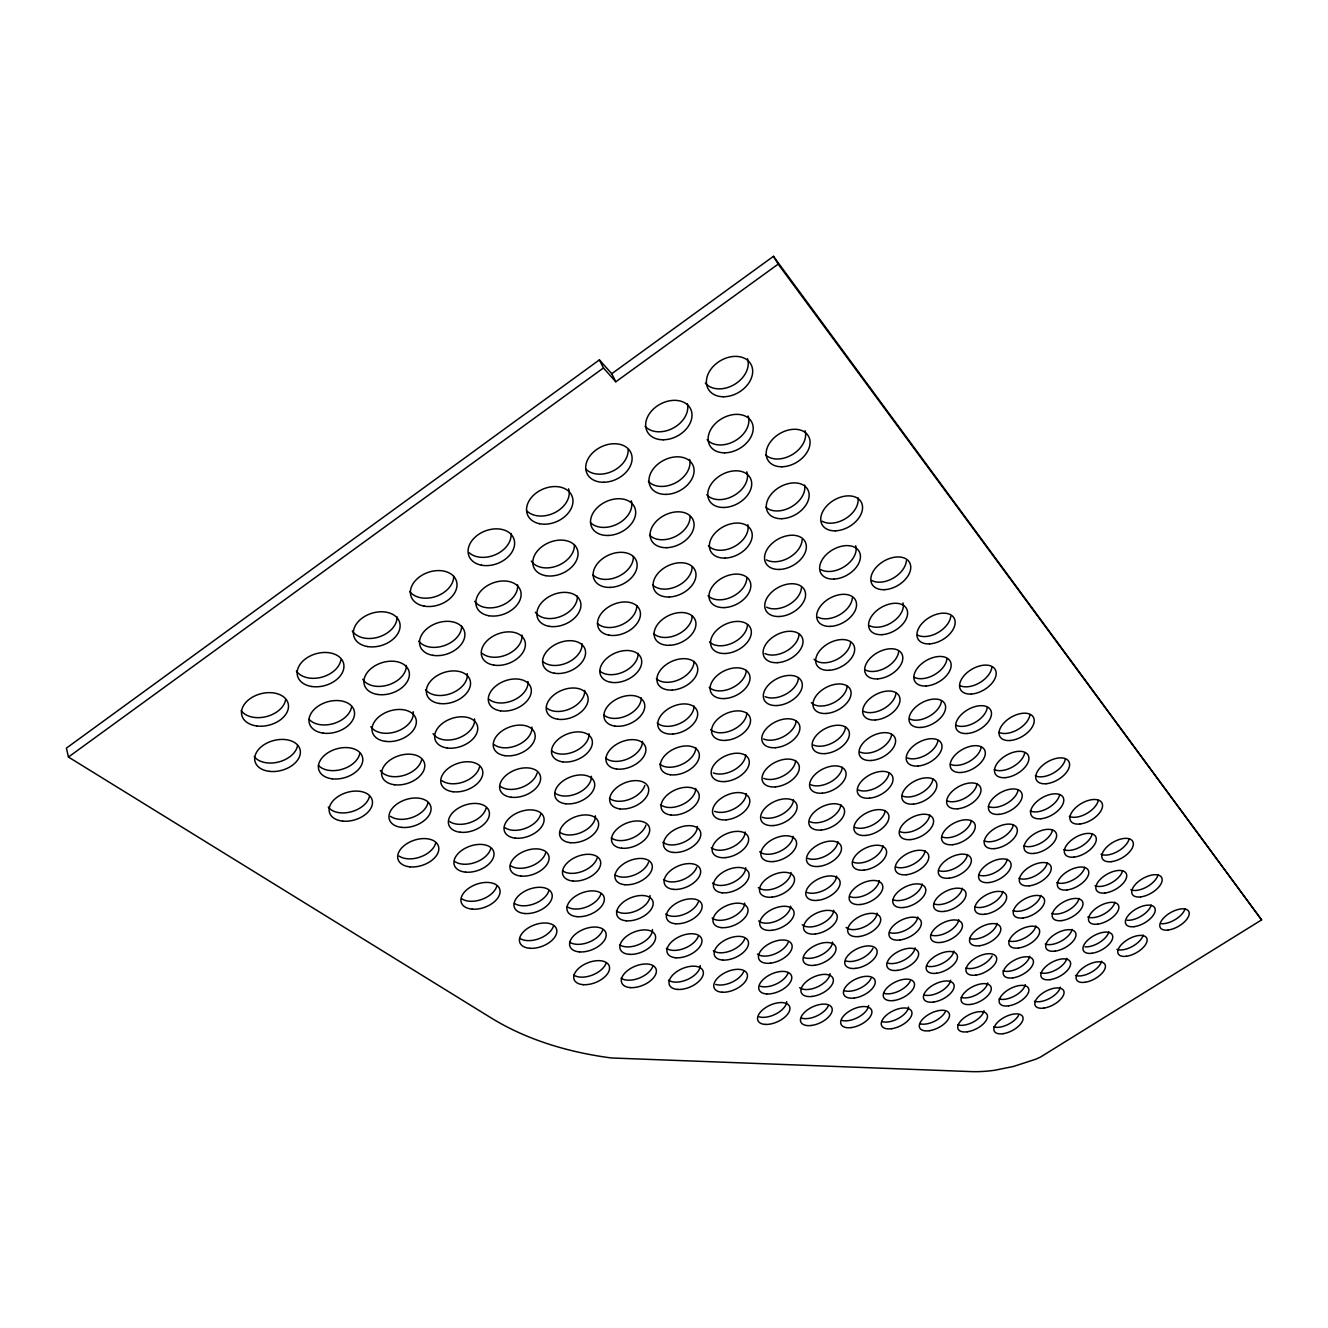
<?xml version="1.0" encoding="UTF-8"?>
<svg xmlns="http://www.w3.org/2000/svg" width="1328" height="1328" viewBox="0 0 1328 1328"><rect width="100%" height="100%" fill="white"/><g stroke="black" fill="none" stroke-linecap="round" stroke-linejoin="round"><path stroke-width="1.5" d="M611.76 373.716L599.393 359.871L66.4 748.129L68.442 757.043L490.928 1017.796A488.538 293.654 -28 0 0 611.395 1057.968L970.951 1071.596A130.327 63.561 -27.9 0 0 994.888 1070.235L1013.563 1066.434L1035.342 1059.346A45.036 21.348 -27.5 0 0 1040.621 1056.988L1261.6 919.889L773.46 256.321L611.76 373.716L615.81 381.8L778.175 264.123L773.46 256.321M68.442 757.043L603.443 367.956L599.393 359.871M603.443 367.956L615.81 381.8M778.175 264.123L1261.6 919.889M747.83 524.776A22.725 15.753 -28 0 1 734.168 546.655A22.725 15.753 -28 0 1 708.388 545.775M802.162 539.55A22.327 15.156 -29.1 0 1 788.965 557.71A22.327 15.156 -29.1 0 1 766.422 559.901M855.68 545.775A21.962 14.591 -30 0 1 845.305 565.994A21.962 14.591 -30 0 1 820.953 569.712M631.315 500.805A23.572 16.998 -25.2 0 1 618.018 523.697A23.572 16.998 -25.2 0 1 590.462 522.634M690.095 516.609A23.14 16.368 -26.7 0 1 674.392 536.977A23.14 16.368 -26.7 0 1 649.558 535.118M689.564 459.388A23.738 17.214 -27.5 0 1 675.753 482.745A23.738 17.214 -27.5 0 1 648.413 481.417M568.6 488.82A24.053 17.662 -23.5 0 1 555.536 512.259A24.053 17.662 -23.5 0 1 527.017 511.097M746.784 471.789A23.306 16.534 -28.8 0 1 734.085 495.493A23.306 16.534 -28.8 0 1 706.762 494.763M906.36 560.864A21.613 14.06 -30.8 0 1 893.03 578.261A21.613 14.06 -30.8 0 1 871.716 580.469M805.05 430.704A23.522 16.7 -31 0 1 792.65 454.392A23.522 16.7 -31 0 1 765.675 454.956M858.004 497.867A22.526 15.289 -30.9 0 1 846.218 518.186A22.526 15.289 -30.9 0 1 822.115 521.24M804.619 485.069A22.908 15.903 -30 0 1 791.322 506.881A22.908 15.903 -30 0 1 765.858 507.246M748.162 415.979A23.937 17.397 -29.9 0 1 735.114 440.78A23.937 17.397 -29.9 0 1 707.077 439.668M747.498 358.709A24.601 18.31 -31.1 0 1 734.118 384.672A24.601 18.31 -31.1 0 1 705.334 383.128M628.127 449.661A24.203 17.911 -25.9 0 1 612.108 471.374A24.203 17.911 -25.9 0 1 585.698 468.983M687.373 403.679A24.385 18.127 -28.5 0 1 673.213 428.081A24.385 18.127 -28.5 0 1 645.126 426.338M453.695 576.236A23.887 17.131 -19.1 0 1 436.065 596.405A23.887 17.131 -19.1 0 1 409.721 591.475M517.605 584.901A23.356 16.534 -21.1 0 1 500.988 605.767A23.356 16.534 -21.1 0 1 474.71 601.368M521.954 635.066A22.792 15.72 -20.9 0 1 507.562 654.355A22.792 15.72 -20.9 0 1 482.081 653.293M582.029 643.731A22.344 15.189 -22.5 0 1 567.537 662.606A22.344 15.189 -22.5 0 1 542.903 661.626M461.663 626.152A23.29 16.285 -19.2 0 1 444.415 645.574A23.29 16.285 -19.2 0 1 418.801 641.158M692.154 615.86A22.028 14.84 -25.5 0 1 677.197 634.684A22.028 14.84 -25.5 0 1 653.559 633.522M636.743 605.485A22.443 15.388 -24.2 0 1 621.836 624.708A22.443 15.388 -24.2 0 1 597.417 623.463M747.448 624.592A21.646 14.309 -26.7 0 1 732.442 643.034A21.646 14.309 -26.7 0 1 709.55 641.955M577.331 596.056A22.875 15.953 -22.7 0 1 560.665 616.474A22.875 15.953 -22.7 0 1 535.35 612.225M692.104 566.774A22.559 15.571 -26.1 0 1 676.782 586.345A22.559 15.571 -26.1 0 1 652.563 584.851M746.834 577.929A22.161 15.006 -27.3 0 1 731.479 597.069A22.161 15.006 -27.3 0 1 708.04 595.674M633.356 556.581A22.991 16.168 -24.7 0 1 618.118 576.568A22.991 16.168 -24.7 0 1 593.052 574.991M801.481 587.391A21.796 14.459 -28.3 0 1 788.6 604.854A21.796 14.459 -28.3 0 1 766.588 607.195M511.014 533.557A23.954 17.413 -21.2 0 1 495.942 554.473A23.954 17.413 -21.2 0 1 469.083 552.68M574.343 544.596A23.456 16.783 -23.1 0 1 557.279 565.828A23.456 16.783 -23.1 0 1 531.3 561.08M932.937 778.972A18.99 10.956 -28.3 0 1 921.034 793.248A18.99 10.956 -28.3 0 1 902.343 795.97M1029.914 715.045A19.289 11.139 -30.5 0 1 1017.414 729.786A19.289 11.139 -30.5 0 1 998.872 732.309M937.95 740.31A19.405 11.421 -28.8 0 1 925.799 755.068A19.405 11.421 -28.8 0 1 906.709 757.707M981.176 747.166A19.123 11.056 -29.4 0 1 968.992 761.674A19.123 11.056 -29.4 0 1 950.367 764.297M1065.305 759.218A18.609 10.358 -30.4 0 1 1053.087 773.228A18.609 10.358 -30.4 0 1 1035.325 775.818M1024.718 752.744A18.874 10.69 -29.9 0 1 1012.5 767.003A18.874 10.69 -29.9 0 1 994.323 769.609M793.065 836.358A19.057 11.105 -25.5 0 1 779.586 851.547A19.057 11.105 -25.5 0 1 759.682 851.729M745.157 832.009A19.372 11.454 -24.7 0 1 731.728 847.463A19.372 11.454 -24.7 0 1 711.244 847.629M889.162 772.647A19.273 11.321 -27.7 0 1 877.31 787.172A19.273 11.321 -27.7 0 1 858.154 789.928M840.873 804.668A19.156 11.222 -26.6 0 1 829.319 818.961A19.156 11.222 -26.6 0 1 810.08 821.816M891.619 734.351A19.704 11.803 -28.2 0 1 879.501 749.39A19.704 11.803 -28.2 0 1 859.946 752.046M987.252 707.625A19.555 11.504 -30 0 1 974.769 722.631A19.555 11.504 -30 0 1 955.778 725.171M793.48 799.805A19.455 11.587 -25.8 0 1 781.993 814.346A19.455 11.587 -25.8 0 1 762.255 817.218M842.301 767.252A19.571 11.703 -27 0 1 830.498 782.026A19.571 11.703 -27 0 1 810.86 784.798M696.785 867.151A19.289 11.338 -23.6 0 1 681.878 880.082A19.289 11.338 -23.6 0 1 663.568 879.451M649.99 895.47A19.206 11.205 -22.6 0 1 637.174 910.444A19.206 11.205 -22.6 0 1 616.375 910.942M648.579 862.138A19.621 11.686 -22.7 0 1 633.605 875.301A19.621 11.686 -22.7 0 1 614.731 874.637M941.469 701.118A19.837 11.902 -29.4 0 1 929.036 716.406A19.837 11.902 -29.4 0 1 909.564 718.946M925.068 850.7A18.227 10.126 -27.5 0 1 913.681 864.063A18.227 10.126 -27.5 0 1 895.686 866.935M833.785 910.228A18.028 9.943 -25.6 0 1 820.853 924.255A18.028 9.943 -25.6 0 1 802.228 924.786M1013.347 824.771A18.094 9.894 -28.9 0 1 1001.661 838.134A18.094 9.894 -28.9 0 1 984.148 840.89M967.514 854.518A17.978 9.827 -28 0 1 956.11 867.665A17.978 9.827 -28 0 1 938.514 870.504M836.59 876.098A18.393 10.342 -25.9 0 1 825.518 889.478A18.393 10.342 -25.9 0 1 807.026 892.466M882.921 845.704A18.492 10.441 -26.9 0 1 871.583 859.316A18.492 10.441 -26.9 0 1 853.157 862.204M791.056 872.513A18.675 10.657 -25.2 0 1 777.859 887.22A18.675 10.657 -25.2 0 1 758.354 887.585M879.202 880.597A18.127 10.026 -26.5 0 1 868.097 893.761A18.127 10.026 -26.5 0 1 850.036 896.715M929.733 815.027A18.609 10.524 -27.9 0 1 918.096 828.838A18.609 10.524 -27.9 0 1 899.753 831.643M837.868 841.637A18.758 10.773 -26.2 0 1 826.564 855.464A18.758 10.773 -26.2 0 1 807.706 858.386M885.162 810.462A18.874 10.873 -27.2 0 1 873.575 824.505A18.874 10.873 -27.2 0 1 854.784 827.344M976.993 784.035A18.725 10.624 -28.9 0 1 965.058 798.078A18.725 10.624 -28.9 0 1 946.798 800.767M1018.111 790.011A18.476 10.292 -29.4 0 1 1006.159 803.805A18.476 10.292 -29.4 0 1 988.314 806.478M644.827 785.462A20.468 12.765 -23.1 0 1 629.206 799.456A20.468 12.765 -23.1 0 1 609.469 798.327M595.376 815.79A20.401 12.599 -21.8 0 1 582.079 832.092A20.401 12.599 -21.8 0 1 559.702 832.175M548.862 890.673A19.92 11.886 -20.7 0 1 534.055 903.87A19.92 11.886 -20.7 0 1 514.417 903.355M600.82 894.176A19.555 11.537 -21.7 0 1 586.08 907.14A19.555 11.537 -21.7 0 1 567.039 906.659M597.119 858.104A19.97 12.052 -21.7 0 1 582.079 871.483A19.97 12.052 -21.7 0 1 562.607 870.786M490.762 848.459A20.75 12.815 -19.5 0 1 475.59 862.32A20.75 12.815 -19.5 0 1 454.857 861.54M496.871 885.909A20.302 12.251 -19.6 0 1 482.014 899.338A20.302 12.251 -19.6 0 1 461.762 898.79M540.612 814.379A20.783 12.998 -20.7 0 1 525.174 828.44A20.783 12.998 -20.7 0 1 504.607 827.46M746.834 712.904A20.667 13.064 -25.7 0 1 732.492 730.035A20.667 13.064 -25.7 0 1 710.629 729.52M545.675 852.792A20.352 12.433 -20.7 0 1 530.553 866.404A20.352 12.433 -20.7 0 1 510.467 865.657M642.437 741.373A20.933 13.346 -23.3 0 1 628.493 758.537A20.933 13.346 -23.3 0 1 605.767 758.188M695.789 747.564A20.551 12.915 -24.4 0 1 681.812 764.43A20.551 12.915 -24.4 0 1 659.767 764.115M591.392 776.282A20.85 13.18 -21.9 0 1 577.813 793.165A20.85 13.18 -21.9 0 1 554.921 793.015M537.076 773.012A21.265 13.612 -20.7 0 1 521.306 787.554A21.265 13.612 -20.7 0 1 500.241 786.309M486.114 808.088A21.215 13.413 -19.5 0 1 470.627 822.414A21.215 13.413 -19.5 0 1 449.379 821.385M694.046 706.064A21.016 13.512 -24.7 0 1 679.753 723.528A21.016 13.512 -24.7 0 1 657.194 722.963M641.225 697.764A21.414 13.977 -23.5 0 1 626.982 715.576A21.414 13.977 -23.5 0 1 603.709 714.945M895.935 693.233A20.136 12.317 -28.7 0 1 883.535 708.803A20.136 12.317 -28.7 0 1 863.565 711.36M845.521 727.047A20.003 12.201 -27.4 0 1 833.453 742.369A20.003 12.201 -27.4 0 1 813.383 745.041M697.399 826.414A19.688 11.836 -23.8 0 1 684.003 842.135A19.688 11.836 -23.8 0 1 662.904 842.267M746.253 793.629A19.787 11.969 -25 0 1 734.816 808.453A19.787 11.969 -25 0 1 714.597 811.342M796.119 720.689A20.318 12.616 -26.6 0 1 784.118 736.293A20.318 12.616 -26.6 0 1 763.534 738.982M798.427 677.844A20.783 13.197 -27.1 0 1 786.126 694.029A20.783 13.197 -27.1 0 1 765.094 696.636M795.621 760.512A19.887 12.085 -26.2 0 1 783.869 775.585A19.887 12.085 -26.2 0 1 763.733 778.374M695.756 788.417A20.119 12.35 -24.1 0 1 682.077 804.702A20.119 12.35 -24.1 0 1 660.531 804.619M847.115 686.261A20.451 12.749 -27.9 0 1 832.39 703.342A20.451 12.749 -27.9 0 1 811.358 702.678M745.672 754.736A20.202 12.483 -25.3 0 1 733.986 770.074A20.202 12.483 -25.3 0 1 713.319 772.896M553.544 925.865A19.505 11.388 -20.7 0 1 539.035 938.68A19.505 11.388 -20.7 0 1 519.829 938.365M645.889 825.203A20.036 12.201 -22.9 0 1 630.601 838.765A20.036 12.201 -22.9 0 1 611.312 837.868M397.006 616.839A23.838 16.849 -17.3 0 1 378.795 636.992A23.838 16.849 -17.3 0 1 352.285 630.883M351.522 707.094A23.223 15.737 -16.1 0 1 333.278 723.66A23.223 15.737 -16.1 0 1 309.042 719.295M991.833 667.536A20.003 12.002 -30.6 0 1 979.068 683.073A20.003 12.002 -30.6 0 1 959.696 685.514M406.335 665.444A23.257 16.019 -17.6 0 1 388.523 684.866A23.257 16.019 -17.6 0 1 362.743 679.305M297.588 745.373A23.223 15.455 -14.8 0 1 278.681 761.973A23.223 15.455 -14.8 0 1 254.246 756.578M340.898 659.883A23.821 16.55 -15.7 0 1 321.227 677.33A23.821 16.55 -15.7 0 1 296.376 671.038M950.782 616.292A20.783 12.965 -30.7 0 1 937.734 632.726A20.783 12.965 -30.7 0 1 917.432 635.05M898.658 651.467A20.601 12.865 -29.3 0 1 885.975 667.619A20.601 12.865 -29.3 0 1 865.574 670.076M902.99 602.895A21.099 13.446 -30 0 1 892.682 621.886A21.099 13.446 -30 0 1 869.475 625.671M946.897 659.037A20.302 12.417 -30 0 1 934.165 674.89A20.302 12.417 -30 0 1 914.278 677.33M799.008 634.286A21.281 13.811 -27.7 0 1 786.425 651.085A21.281 13.811 -27.7 0 1 764.911 653.559M850.584 642.403A20.933 13.33 -28.6 0 1 835.511 660.116A20.933 13.33 -28.6 0 1 814.031 659.186M852.377 597.783A21.431 13.944 -29.2 0 1 839.429 614.881A21.431 13.944 -29.2 0 1 818.015 617.221M638.104 653.359A21.912 14.658 -23.8 0 1 623.546 671.852A21.912 14.658 -23.8 0 1 599.708 670.939M694.029 661.394A21.514 14.16 -25.1 0 1 679.405 679.504A21.514 14.16 -25.1 0 1 656.331 678.658M746.22 670.374A21.132 13.662 -26.1 0 1 731.562 688.136A21.132 13.662 -26.1 0 1 709.202 687.356M531.881 727.063A21.746 14.259 -20.8 0 1 518.086 744.908A21.746 14.259 -20.8 0 1 493.883 744.46M479.474 767.086A21.696 14.044 -19.4 0 1 463.638 781.893A21.696 14.044 -19.4 0 1 441.859 780.598M589.018 733.72A21.331 13.795 -22.1 0 1 575.14 751.233A21.331 13.795 -22.1 0 1 551.684 750.835M584.685 690.427A21.812 14.459 -22.2 0 1 570.525 708.588A21.812 14.459 -22.2 0 1 546.489 707.907M527.963 681.513A22.261 14.973 -20.9 0 1 513.87 700.072A22.261 14.973 -20.9 0 1 489.053 699.325M467.257 673.611A22.742 15.471 -19.3 0 1 451.437 693.316A22.742 15.471 -19.3 0 1 425.574 689.73M435.717 842.782A21.182 13.214 -18.3 0 1 420.495 856.909A21.182 13.214 -18.3 0 1 399.081 856.079M427.948 802.809A21.663 13.828 -18.1 0 1 412.394 817.401A21.663 13.828 -18.1 0 1 390.432 816.322M421.623 759.699A22.161 14.508 -18 0 1 402.948 775.652A22.161 14.508 -18 0 1 380.389 770.555M369.516 796.086A22.144 14.276 -16.7 0 1 351.14 811.823A22.144 14.276 -16.7 0 1 328.282 807.059M359.822 753.308A22.676 14.973 -16.4 0 1 341.993 769.31A22.676 14.973 -16.4 0 1 318.405 765.393M474.528 718.88A22.211 14.741 -19.3 0 1 458.143 738.185A22.211 14.741 -19.3 0 1 433.094 733.62M285.669 699.424A23.821 16.251 -14.2 0 1 266.347 716.605A23.821 16.251 -14.2 0 1 241.165 710.696M413.207 711.692A22.692 15.222 -17.8 0 1 396.873 731.396A22.692 15.222 -17.8 0 1 370.861 726.698M787.869 973.49A17.613 9.479 -24.5 0 1 760.28 986.239M832.639 942.05A17.679 9.562 -25.4 0 1 821.999 954.616A17.679 9.562 -25.4 0 1 804.204 957.704M877.177 913.149A17.779 9.661 -26.2 0 1 864.213 926.961A17.779 9.661 -26.2 0 1 846.085 927.508M1059.595 794.758A18.227 9.96 -29.9 0 1 1047.643 808.32A18.227 9.96 -29.9 0 1 1030.196 810.976M971.366 820.505A18.343 10.209 -28.4 0 1 959.696 834.084A18.343 10.209 -28.4 0 1 941.784 836.856M788.151 942.465A17.945 9.844 -24.7 0 1 773.992 954.284A17.945 9.844 -24.7 0 1 757.392 954.068M743.68 971.482A17.878 9.744 -23.9 0 1 715.659 984.413M744.659 938.946A18.227 10.143 -24 0 1 730.4 950.948A18.227 10.143 -24 0 1 713.335 950.715M700.238 965.506A18.16 10.026 -23.2 0 1 687.871 979.334A18.16 10.026 -23.2 0 1 668.449 980.164M790.691 906.194A18.31 10.242 -25 0 1 777.776 920.437A18.31 10.242 -25 0 1 758.637 920.968M744.693 903.073A18.592 10.558 -24.2 0 1 731.794 917.548A18.592 10.558 -24.2 0 1 712.14 918.08M698.246 936.34A18.526 10.441 -23.3 0 1 683.937 948.524A18.526 10.441 -23.3 0 1 666.374 948.275M698.329 901.911A18.891 10.873 -23.5 0 1 683.737 914.477A18.891 10.873 -23.5 0 1 665.793 914.029M745.722 867.732A18.974 10.989 -24.5 0 1 732.558 882.688A18.974 10.989 -24.5 0 1 712.505 883.037M652.861 966.236A18.459 10.309 -22.4 0 1 638.768 978.288A18.459 10.309 -22.4 0 1 621.056 978.188M602.746 929.816A19.156 11.072 -21.6 0 1 588.304 942.415A19.156 11.072 -21.6 0 1 569.662 942.133M606.166 962.983A18.775 10.624 -21.6 0 1 592.006 975.217A18.775 10.624 -21.6 0 1 573.779 975.101M652.48 929.55A18.824 10.74 -22.5 0 1 639.913 944.059A18.824 10.74 -22.5 0 1 619.562 944.723M922.13 883.967A17.862 9.744 -27.1 0 1 910.975 896.931A17.862 9.744 -27.1 0 1 893.329 899.853M1052.54 829.95A17.862 9.595 -29.4 0 1 1040.837 843.081A17.862 9.595 -29.4 0 1 1023.722 845.82M917.797 916.967A17.513 9.379 -26.8 0 1 906.875 929.534A17.513 9.379 -26.8 0 1 889.528 932.505M1092.164 833.967A17.629 9.313 -29.8 0 1 1080.444 846.899A17.629 9.313 -29.8 0 1 1063.695 849.605M871.102 978.288A17.115 8.947 -25.7 0 1 844.293 990.688M915.108 947.777A17.198 9.03 -26.5 0 1 904.401 959.961A17.198 9.03 -26.5 0 1 887.386 962.983M872.944 948.258A17.43 9.296 -26 0 1 845.637 960.874M1098.306 800.386A17.994 9.661 -30.3 0 1 1086.337 813.732A17.994 9.661 -30.3 0 1 1069.289 816.371M962.285 888.233A17.613 9.445 -27.6 0 1 951.114 900.982A17.613 9.445 -27.6 0 1 933.85 903.87M1002.823 891.387A17.38 9.18 -28.1 0 1 991.618 903.953A17.38 9.18 -28.1 0 1 974.735 906.808M1047.294 862.818A17.496 9.246 -29 0 1 1035.823 875.55A17.496 9.246 -29 0 1 1019.008 878.339M958.766 919.706A17.281 9.113 -27.3 0 1 947.81 932.09A17.281 9.113 -27.3 0 1 930.862 935.028M828.29 1005.794A17.032 8.864 -24.9 0 1 801.597 1018.144M786.74 1001.611A17.281 9.113 -24.3 0 1 776.565 1013.613A17.281 9.113 -24.3 0 1 759.035 1016.816M830.017 973.656A17.347 9.213 -25.1 0 1 817.583 986.853A17.347 9.213 -25.1 0 1 799.639 987.7M1007.205 859.233A17.729 9.528 -28.5 0 1 995.768 872.164A17.729 9.528 -28.5 0 1 978.57 874.986M908.584 1007.006A16.567 8.4 -26 0 1 898.292 1018.493A16.567 8.4 -26 0 1 881.858 1021.597M868.595 1005.562A16.799 8.632 -25.5 0 1 858.336 1017.215A16.799 8.632 -25.5 0 1 841.554 1020.352M1122.625 870.653A17.065 8.715 -29.7 0 1 1111.154 883.004A17.065 8.715 -29.7 0 1 1095.036 885.743M1040.72 895.437A17.164 8.914 -28.6 0 1 1029.499 907.804A17.164 8.914 -28.6 0 1 1012.982 910.626M992.149 955.861A16.733 8.532 -27.5 0 1 966.004 967.979M1129.132 838.864A17.397 9.03 -30.2 0 1 1117.412 851.597A17.397 9.03 -30.2 0 1 1101.028 854.269M997.112 923.342A17.048 8.848 -27.8 0 1 986.14 935.526A17.048 8.848 -27.8 0 1 969.54 938.431M950.632 980.213A16.65 8.466 -26.7 0 1 940.108 991.867A16.65 8.466 -26.7 0 1 923.74 994.904M910.261 981.077A16.866 8.698 -26.2 0 1 883.834 993.294M1079.05 898.409A16.949 8.649 -29 0 1 1067.812 910.593A16.949 8.649 -29 0 1 1051.643 913.398M1084.727 867.284A17.281 8.981 -29.4 0 1 1073.256 879.817A17.281 8.981 -29.4 0 1 1056.806 882.572M953.886 950.997A16.965 8.781 -27 0 1 943.162 962.999A16.965 8.781 -27 0 1 926.496 965.987M1035.873 925.915A16.832 8.599 -28.2 0 1 1024.867 937.917A16.832 8.599 -28.2 0 1 1008.633 940.805M983.982 1010.658A16.135 7.951 -26.9 0 1 973.64 1021.83A16.135 7.951 -26.9 0 1 957.886 1024.867M1025.249 984.596A16.235 8.018 -27.6 0 1 1014.692 995.934A16.235 8.018 -27.6 0 1 998.988 998.888M1066.865 958.301A16.318 8.068 -28.3 0 1 1056.075 969.805A16.318 8.068 -28.3 0 1 1040.438 972.694M1108.847 931.791A16.434 8.117 -29 0 1 1084.976 946.864M1151.193 905.049A16.534 8.167 -29.7 0 1 1127.123 920.254M945.254 1011.853A16.351 8.167 -26.5 0 1 919.673 1023.705M987.733 982.886A16.434 8.234 -27.2 0 1 977.176 994.39A16.434 8.234 -27.2 0 1 961.157 997.378M1029.731 956.243A16.534 8.3 -27.9 0 1 1018.974 967.896A16.534 8.3 -27.9 0 1 1003.005 970.818M1072.111 929.368A16.633 8.35 -28.6 0 1 1061.122 941.187A16.633 8.35 -28.6 0 1 1045.219 944.042M1114.873 902.243A16.733 8.416 -29.3 0 1 1103.634 914.245A16.733 8.416 -29.3 0 1 1087.798 917.017M1157.999 874.886A16.849 8.466 -30.1 0 1 1146.529 887.054A16.849 8.466 -30.1 0 1 1130.759 889.76M1018.609 1015.322A15.936 7.736 -27.3 0 1 993.709 1026.876M1060.391 987.136A16.036 7.802 -28 0 1 1049.817 998.324A16.036 7.802 -28 0 1 1034.429 1001.246M1101.609 961.223A16.119 7.852 -28.6 0 1 1090.803 972.544A16.119 7.852 -28.6 0 1 1075.481 975.416M1143.176 935.061A16.235 7.902 -29.3 0 1 1132.153 946.565A16.235 7.902 -29.3 0 1 1116.898 949.354M1185.091 908.684A16.334 7.951 -30 0 1 1161.27 923.69M666.739 547.684A23.207 16.334 -26.7 0 0 693.233 520.244A23.207 16.334 -26.7 0 0 656.281 521.323A23.207 16.334 -26.7 0 0 666.739 547.684M725.138 558.092A22.792 15.72 -28 0 0 751.532 531.233A22.792 15.72 -28 0 0 715.726 532.395A22.792 15.72 -28 0 0 725.138 558.092M779.503 569.446A22.393 15.123 -29 0 0 805.781 543.169A22.393 15.123 -29 0 0 771.053 544.397A22.393 15.123 -29 0 0 779.503 569.446M833.801 579.091A22.028 14.575 -30 0 0 859.98 553.361A22.028 14.575 -30 0 0 826.265 554.639A22.028 14.575 -30 0 0 833.801 579.091M608.091 535.466A23.655 16.982 -25.3 0 0 634.684 507.412A23.655 16.982 -25.3 0 0 596.538 508.408A23.655 16.982 -25.3 0 0 608.091 535.466M666.025 494.398A23.821 17.181 -27.5 0 0 693.216 465.879A23.821 17.181 -27.5 0 0 655.302 466.543A23.821 17.181 -27.5 0 0 666.025 494.398M539.4 523.697A24.136 17.646 -23.5 0 0 572.932 499.992A24.136 17.646 -23.5 0 0 536.927 492.456A24.136 17.646 -23.5 0 0 539.4 523.697M723.926 507.479A23.389 16.517 -28.8 0 0 751.001 479.591A23.389 16.517 -28.8 0 0 714.265 480.354A23.389 16.517 -28.8 0 0 723.926 507.479M884.348 589.682A21.68 14.027 -30.7 0 0 910.377 564.466A21.68 14.027 -30.7 0 0 877.642 565.811A21.68 14.027 -30.7 0 0 884.348 589.682M781.827 466.775A23.589 16.683 -31 0 0 809.466 438.423A23.589 16.683 -31 0 0 772.996 438.871A23.589 16.683 -31 0 0 781.827 466.775M835.262 530.835A22.593 15.272 -30.8 0 0 862.088 504.142A22.593 15.272 -30.8 0 0 827.576 505.072A22.593 15.272 -30.8 0 0 835.262 530.835M781.611 518.7A22.991 15.886 -29.9 0 0 808.569 491.41A22.991 15.886 -29.9 0 0 772.979 492.256A22.991 15.886 -29.9 0 0 781.611 518.7M724.69 452.831A24.02 17.38 -29.9 0 0 752.478 423.815A24.02 17.38 -29.9 0 0 714.813 424.13A24.02 17.38 -29.9 0 0 724.69 452.831M603.792 482.263A24.286 17.878 -25.9 0 0 631.066 453.08A24.286 17.878 -25.9 0 0 591.873 453.645A24.286 17.878 -25.9 0 0 603.792 482.263M723.411 396.757A24.684 18.293 -31.1 0 0 751.93 366.545A24.684 18.293 -31.1 0 0 713.252 366.395A24.684 18.293 -31.1 0 0 723.411 396.757M663.22 439.784A24.452 18.094 -28.4 0 0 691.108 410.103A24.452 18.094 -28.4 0 0 652.164 410.302A24.452 18.094 -28.4 0 0 663.22 439.784M424.18 606.132A23.954 17.115 -19.2 0 0 456.882 583.009A23.954 17.115 -19.2 0 0 420.03 576.501A23.954 17.115 -19.2 0 0 424.18 606.132M488.754 615.711A23.439 16.517 -21.1 0 0 521.057 593.068A23.439 16.517 -21.1 0 0 485.616 586.793A23.439 16.517 -21.1 0 0 488.754 615.711M554.407 673.23A22.41 15.156 -22.5 0 0 585.548 651.733A22.41 15.156 -22.5 0 0 552.299 646.354A22.41 15.156 -22.5 0 0 554.407 673.23M493.833 665.112A22.875 15.687 -21 0 0 525.34 643.184A22.875 15.687 -21 0 0 490.829 637.623A22.875 15.687 -21 0 0 493.833 665.112M432.895 655.335A23.373 16.251 -19.3 0 0 464.8 632.975A23.373 16.251 -19.3 0 0 428.961 627.165A23.373 16.251 -19.3 0 0 432.895 655.335M669.943 645.292A22.095 14.807 -25.5 0 0 695.158 619.844A22.095 14.807 -25.5 0 0 659.999 621.62A22.095 14.807 -25.5 0 0 669.943 645.292M608.954 635.166A22.51 15.355 -24.2 0 0 640.445 613.403A22.51 15.355 -24.2 0 0 607.577 607.593A22.51 15.355 -24.2 0 0 608.954 635.166M725.536 653.492A21.713 14.293 -26.7 0 0 750.685 628.542A21.713 14.293 -26.7 0 0 716.556 630.368A21.713 14.293 -26.7 0 0 725.536 653.492M549.012 626.301A22.958 15.919 -22.7 0 0 580.9 604.107A22.958 15.919 -22.7 0 0 546.787 598.081A22.958 15.919 -22.7 0 0 549.012 626.301M669.329 597.002A22.642 15.554 -26.1 0 0 695.191 570.592A22.642 15.554 -26.1 0 0 659.153 572.036A22.642 15.554 -26.1 0 0 669.329 597.002M724.391 607.593A22.227 14.973 -27.2 0 0 750.154 581.73A22.227 14.973 -27.2 0 0 715.194 583.241A22.227 14.973 -27.2 0 0 724.391 607.593M610.249 587.391A23.057 16.135 -24.7 0 0 636.178 560.416A23.057 16.135 -24.7 0 0 599.011 561.794A23.057 16.135 -24.7 0 0 610.249 587.391M779.353 616.507A21.862 14.442 -28.3 0 0 805.017 591.176A21.862 14.442 -28.3 0 0 771.087 592.72A21.862 14.442 -28.3 0 0 779.353 616.507M481.417 565.18A24.037 17.38 -21.2 0 0 514.55 541.774A24.037 17.38 -21.2 0 0 478.097 534.752A24.037 17.38 -21.2 0 0 481.417 565.18M545.31 575.605A23.539 16.749 -23.1 0 0 578.012 552.68A23.539 16.749 -23.1 0 0 542.969 545.908A23.539 16.749 -23.1 0 0 545.31 575.605M913.498 804.104A19.04 10.939 -28.3 0 0 936.589 783.122A19.04 10.939 -28.3 0 0 907.92 785.744A19.04 10.939 -28.3 0 0 913.498 804.104M1010.16 740.509A19.339 11.105 -30.4 0 0 1034.047 718.946A19.339 11.105 -30.4 0 0 1005.711 721.17A19.339 11.105 -30.4 0 0 1010.16 740.509M918.113 766.007A19.455 11.388 -28.8 0 0 941.718 744.361A19.455 11.388 -28.8 0 0 912.469 746.784A19.455 11.388 -28.8 0 0 918.113 766.007M961.588 772.464A19.19 11.022 -29.3 0 0 985.077 751.2A19.19 11.022 -29.3 0 0 956.558 753.623A19.19 11.022 -29.3 0 0 961.588 772.464M1046.215 783.719A18.658 10.325 -30.3 0 0 1069.455 763.168A18.658 10.325 -30.3 0 0 1042.347 765.592A18.658 10.325 -30.3 0 0 1046.215 783.719M1005.362 777.644A18.924 10.674 -29.9 0 0 1028.735 756.728A18.924 10.674 -29.9 0 0 1000.963 759.151A18.924 10.674 -29.9 0 0 1005.362 777.644M773.709 861.54A19.107 11.089 -25.5 0 0 796.103 840.79A19.107 11.089 -25.5 0 0 766.356 843.795A19.107 11.089 -25.5 0 0 773.709 861.54M821.351 830.017A19.206 11.188 -26.6 0 0 844.143 808.968A19.206 11.188 -26.6 0 0 814.562 811.79A19.206 11.188 -26.6 0 0 821.351 830.017M725.569 857.606A19.422 11.437 -24.7 0 0 748.046 836.491A19.422 11.437 -24.7 0 0 717.502 839.512A19.422 11.437 -24.7 0 0 725.569 857.606M869.491 798.178A19.322 11.288 -27.7 0 0 892.682 776.83A19.322 11.288 -27.7 0 0 863.266 779.453A19.322 11.288 -27.7 0 0 869.491 798.178M871.517 760.479A19.754 11.769 -28.1 0 0 895.238 738.451A19.754 11.769 -28.1 0 0 865.192 740.858A19.754 11.769 -28.1 0 0 871.517 760.479M967.232 733.504A19.605 11.487 -29.9 0 0 991.252 711.559A19.605 11.487 -29.9 0 0 962.186 713.767A19.605 11.487 -29.9 0 0 967.232 733.504M773.726 825.551A19.505 11.554 -25.8 0 0 796.601 804.154A19.505 11.554 -25.8 0 0 766.223 806.976A19.505 11.554 -25.8 0 0 773.726 825.551M822.364 793.181A19.621 11.67 -27 0 0 845.654 771.468A19.621 11.67 -27 0 0 815.442 774.091A19.621 11.67 -27 0 0 822.364 793.181M673.479 889.362A19.339 11.305 -23.6 0 0 700.669 871.4A19.339 11.305 -23.6 0 0 673.014 868.778A19.339 11.305 -23.6 0 0 673.479 889.362M626.268 920.802A19.273 11.172 -22.6 0 0 653.193 903.023A19.273 11.172 -22.6 0 0 625.256 900.699A19.273 11.172 -22.6 0 0 626.268 920.802M624.807 884.714A19.671 11.653 -22.8 0 0 652.314 866.454A19.671 11.653 -22.8 0 0 623.762 863.731A19.671 11.653 -22.8 0 0 624.807 884.714M921.2 727.429A19.903 11.869 -29.3 0 0 945.32 705.085A19.903 11.869 -29.3 0 0 915.473 707.276A19.903 11.869 -29.3 0 0 921.2 727.429M906.41 874.737A18.277 10.093 -27.5 0 0 928.538 854.983A18.277 10.093 -27.5 0 0 900.948 857.954A18.277 10.093 -27.5 0 0 906.41 874.737M815.442 933.966A18.077 9.91 -25.6 0 0 836.856 914.726A18.077 9.91 -25.6 0 0 808.968 918.03A18.077 9.91 -25.6 0 0 815.442 933.966M994.772 848.609A18.144 9.86 -28.9 0 0 1017.165 828.921A18.144 9.86 -28.9 0 0 990.389 831.693A18.144 9.86 -28.9 0 0 994.772 848.609M949.105 878.19A18.028 9.794 -28 0 0 971.133 858.751A18.028 9.794 -28 0 0 944.208 861.706A18.028 9.794 -28 0 0 949.105 878.19M817.865 900.351A18.443 10.309 -25.9 0 0 839.728 880.547A18.443 10.309 -25.9 0 0 811.292 883.701A18.443 10.309 -25.9 0 0 817.865 900.351M864.047 870.122A18.542 10.408 -26.9 0 0 886.274 850.053A18.542 10.408 -26.9 0 0 858.004 853.024A18.542 10.408 -26.9 0 0 864.047 870.122M772.099 897.13A18.725 10.641 -25.2 0 0 794.028 877.011A18.725 10.641 -25.2 0 0 764.878 880.182A18.725 10.641 -25.2 0 0 772.099 897.13M860.71 904.484A18.16 10.01 -26.5 0 0 882.473 884.996A18.16 10.01 -26.5 0 0 854.734 888.133A18.16 10.01 -26.5 0 0 860.71 904.484M910.693 839.595A18.658 10.508 -27.9 0 0 933.302 819.243A18.658 10.508 -27.9 0 0 905.181 822.049A18.658 10.508 -27.9 0 0 910.693 839.595M818.762 866.437A18.808 10.74 -26.2 0 0 841.072 846.019A18.808 10.74 -26.2 0 0 812.072 849.024A18.808 10.74 -26.2 0 0 818.762 866.437M865.889 835.428A18.924 10.84 -27.2 0 0 888.598 814.728A18.924 10.84 -27.2 0 0 859.747 817.55A18.924 10.84 -27.2 0 0 865.889 835.428M957.803 808.769A18.775 10.591 -28.9 0 0 980.778 788.151A18.775 10.591 -28.9 0 0 952.823 790.758A18.775 10.591 -28.9 0 0 957.803 808.769M999.154 814.363A18.509 10.259 -29.4 0 0 1022.029 794.078A18.509 10.259 -29.4 0 0 994.755 796.684A18.509 10.259 -29.4 0 0 999.154 814.363M619.993 808.885A20.534 12.732 -23.1 0 0 648.711 789.596A20.534 12.732 -23.1 0 0 618.848 786.01A20.534 12.732 -23.1 0 0 619.993 808.885M572.883 881.028A20.02 12.018 -21.8 0 0 600.688 862.453A20.02 12.018 -21.8 0 0 571.189 859.664A20.02 12.018 -21.8 0 0 572.883 881.028M570.21 842.666A20.451 12.566 -21.9 0 0 598.613 823.576A20.451 12.566 -21.9 0 0 568.434 820.339A20.451 12.566 -21.9 0 0 570.21 842.666M524.676 913.515A19.97 11.869 -20.7 0 0 552.182 895.138A19.97 11.869 -20.7 0 0 522.385 892.665A19.97 11.869 -20.7 0 0 524.676 913.515M577.099 916.669A19.605 11.52 -21.7 0 0 604.323 898.591A19.605 11.52 -21.7 0 0 575.472 896.184A19.605 11.52 -21.7 0 0 577.099 916.669M465.53 872.131A20.8 12.782 -19.6 0 0 493.95 852.908A20.8 12.782 -19.6 0 0 462.41 849.92A20.8 12.782 -19.6 0 0 465.53 872.131M472.204 909.132A20.352 12.234 -19.7 0 0 500.025 890.441A20.352 12.234 -19.7 0 0 469.232 887.884A20.352 12.234 -19.7 0 0 472.204 909.132M515.314 838.134A20.85 12.965 -20.7 0 0 544.048 818.695A20.85 12.965 -20.7 0 0 512.824 815.359A20.85 12.965 -20.7 0 0 515.314 838.134M725.901 740.377A20.717 13.031 -25.7 0 0 749.905 717.103A20.717 13.031 -25.7 0 0 717.319 719.477A20.717 13.031 -25.7 0 0 725.901 740.377M520.941 876.082A20.401 12.4 -20.7 0 0 549.045 857.191A20.401 12.4 -20.7 0 0 518.567 854.286A20.401 12.4 -20.7 0 0 520.941 876.082M616.541 769.012A20.982 13.313 -23.3 0 0 645.889 749.158A20.982 13.313 -23.3 0 0 615.329 745.091A20.982 13.313 -23.3 0 0 616.541 769.012M614.731 726.051A21.464 13.961 -23.6 0 0 644.777 705.6A21.464 13.961 -23.6 0 0 613.486 700.985A21.464 13.961 -23.6 0 0 614.731 726.051M670.325 774.755A20.617 12.882 -24.4 0 0 699.358 755.234A20.617 12.882 -24.4 0 0 669.827 751.299A20.617 12.882 -24.4 0 0 670.325 774.755M565.645 803.755A20.916 13.147 -22 0 0 594.695 784.118A20.916 13.147 -22 0 0 563.786 780.416A20.916 13.147 -22 0 0 565.645 803.755M511.197 797.248A21.314 13.579 -20.8 0 0 540.579 777.245A21.314 13.579 -20.8 0 0 508.591 773.411A21.314 13.579 -20.8 0 0 511.197 797.248M460.301 832.241A21.265 13.38 -19.5 0 0 489.351 812.454A21.265 13.38 -19.5 0 0 457.048 809.001A21.265 13.38 -19.5 0 0 460.301 832.241M672.831 734.035A21.082 13.479 -24.7 0 0 696.918 710.314A21.082 13.479 -24.7 0 0 663.386 712.671A21.082 13.479 -24.7 0 0 672.831 734.035M875.384 719.975A20.202 12.284 -28.7 0 0 899.654 697.217A20.202 12.284 -28.7 0 0 868.977 699.391A20.202 12.284 -28.7 0 0 875.384 719.975M825.153 753.607A20.053 12.184 -27.4 0 0 848.974 731.18A20.053 12.184 -27.4 0 0 818.114 733.587A20.053 12.184 -27.4 0 0 825.153 753.607M673.03 852.41A19.737 11.803 -23.9 0 0 700.819 833.967A19.737 11.803 -23.9 0 0 672.566 830.93A19.737 11.803 -23.9 0 0 673.03 852.41M726.233 819.824A19.837 11.935 -25 0 0 749.208 798.028A19.837 11.935 -25 0 0 718.016 800.867A19.837 11.935 -25 0 0 726.233 819.824M775.486 747.697A20.385 12.599 -26.6 0 0 799.39 724.856A20.385 12.599 -26.6 0 0 767.684 727.246A20.385 12.599 -26.6 0 0 775.486 747.697M777.312 705.533A20.85 13.164 -27.1 0 0 801.78 681.895A20.85 13.164 -27.1 0 0 769.377 684.036A20.85 13.164 -27.1 0 0 777.312 705.533M775.436 786.89A19.937 12.052 -26.2 0 0 798.825 764.779A19.937 12.052 -26.2 0 0 767.8 767.401A19.937 12.052 -26.2 0 0 775.436 786.89M670.856 815.01A20.169 12.317 -24.1 0 0 699.242 796.036A20.169 12.317 -24.1 0 0 670.358 792.584A20.169 12.317 -24.1 0 0 670.856 815.01M826.282 713.468A20.518 12.716 -27.9 0 0 850.65 690.294A20.518 12.716 -27.9 0 0 819.127 692.452A20.518 12.716 -27.9 0 0 826.282 713.468M725.204 781.545A20.269 12.467 -25.3 0 0 748.677 759.052A20.269 12.467 -25.3 0 0 716.805 761.658A20.269 12.467 -25.3 0 0 725.204 781.545M529.872 948.292A19.555 11.371 -20.7 0 0 556.814 930.413A19.555 11.371 -20.7 0 0 527.681 928.305A19.555 11.371 -20.7 0 0 529.872 948.292M621.62 848.194A20.086 12.168 -22.9 0 0 649.707 829.419A20.086 12.168 -22.9 0 0 620.508 826.298A20.086 12.168 -22.9 0 0 621.62 848.194M367.64 646.57A23.921 16.816 -17.4 0 0 399.944 623.745A23.921 16.816 -17.4 0 0 362.677 617.719A23.921 16.816 -17.4 0 0 367.64 646.57M323.185 733.139A23.306 15.72 -16.2 0 0 354.344 711.31A23.306 15.72 -16.2 0 0 317.741 706.43A23.306 15.72 -16.2 0 0 323.185 733.139M971.382 694.029A20.053 11.969 -30.5 0 0 995.95 671.37A20.053 11.969 -30.5 0 0 966.286 673.346A20.053 11.969 -30.5 0 0 971.382 694.029M377.7 694.478A23.323 15.986 -17.6 0 0 409.24 672.383A23.323 15.986 -17.6 0 0 373.002 667.054A23.323 15.986 -17.6 0 0 377.7 694.478M269.335 771.352A23.306 15.438 -14.9 0 0 300.111 749.772A23.306 15.438 -14.9 0 0 263.143 745.34A23.306 15.438 -14.9 0 0 269.335 771.352M311.814 686.51A23.887 16.534 -15.8 0 0 343.72 663.967A23.887 16.534 -15.8 0 0 306.071 658.439A23.887 16.534 -15.8 0 0 311.814 686.51M929.567 643.897A20.833 12.931 -30.6 0 0 954.849 620.027A20.833 12.931 -30.6 0 0 923.724 621.703A20.833 12.931 -30.6 0 0 929.567 643.897M926.164 685.978A20.352 12.4 -30 0 0 950.865 662.888A20.352 12.4 -30 0 0 920.404 664.847A20.352 12.4 -30 0 0 926.164 685.978M877.642 678.874A20.667 12.832 -29.3 0 0 902.459 655.351A20.667 12.832 -29.3 0 0 871.135 657.277A20.667 12.832 -29.3 0 0 877.642 678.874M881.825 634.668A21.165 13.413 -30 0 0 907.24 610.316A21.165 13.413 -30 0 0 875.235 611.959A21.165 13.413 -30 0 0 881.825 634.668M777.395 662.672A21.331 13.778 -27.6 0 0 802.444 638.22A21.331 13.778 -27.6 0 0 769.294 640.079A21.331 13.778 -27.6 0 0 777.395 662.672M829.286 670.291A20.999 13.297 -28.5 0 0 854.219 646.304A20.999 13.297 -28.5 0 0 821.999 648.213A20.999 13.297 -28.5 0 0 829.286 670.291M830.564 626.384A21.497 13.911 -29.2 0 0 856.095 601.551A21.497 13.911 -29.2 0 0 823.144 603.161A21.497 13.911 -29.2 0 0 830.564 626.384M610.98 682.326A21.978 14.625 -23.8 0 0 641.723 661.244A21.978 14.625 -23.8 0 0 609.668 656.065A21.978 14.625 -23.8 0 0 610.98 682.326M672.333 690.062A21.58 14.127 -25.1 0 0 696.984 665.494A21.58 14.127 -25.1 0 0 662.655 667.586A21.58 14.127 -25.1 0 0 672.333 690.062M724.822 698.545A21.198 13.629 -26.1 0 0 749.374 674.475A21.198 13.629 -26.1 0 0 716.024 676.583A21.198 13.629 -26.1 0 0 724.822 698.545M505.072 755.682A21.812 14.243 -20.8 0 0 535.134 735.081A21.812 14.243 -20.8 0 0 502.349 730.715A21.812 14.243 -20.8 0 0 505.072 755.682M453.031 791.737A21.763 14.027 -19.4 0 0 482.745 771.352A21.763 14.027 -19.4 0 0 449.611 767.385A21.763 14.027 -19.4 0 0 453.031 791.737M562.674 761.84A21.381 13.778 -22.1 0 0 592.371 741.622A21.381 13.778 -22.1 0 0 560.748 737.405A21.381 13.778 -22.1 0 0 562.674 761.84M557.727 719.212A21.879 14.442 -22.3 0 0 588.121 698.379A21.879 14.442 -22.3 0 0 555.685 693.598A21.879 14.442 -22.3 0 0 557.727 719.212M500.507 710.845A22.327 14.94 -20.9 0 0 531.283 689.597A22.327 14.94 -20.9 0 0 497.668 684.634A22.327 14.94 -20.9 0 0 500.507 710.845M439.302 703.475A22.808 15.455 -19.3 0 0 470.444 681.812A22.808 15.455 -19.3 0 0 435.551 676.682A22.808 15.455 -19.3 0 0 439.302 703.475M409.954 866.852A21.231 13.18 -18.4 0 0 438.705 847.297A21.231 13.18 -18.4 0 0 406.069 844.193A21.231 13.18 -18.4 0 0 409.954 866.852M401.571 827.377A21.729 13.811 -18.2 0 0 430.953 807.225A21.729 13.811 -18.2 0 0 397.487 803.656A21.729 13.811 -18.2 0 0 401.571 827.377M394.599 784.765A22.227 14.492 -18 0 0 424.661 763.998A22.227 14.492 -18 0 0 390.332 759.882A22.227 14.492 -18 0 0 394.599 784.765M342.558 821.086A22.211 14.243 -16.8 0 0 372.288 800.552A22.211 14.243 -16.8 0 0 337.611 796.833A22.211 14.243 -16.8 0 0 342.558 821.086M332.199 778.822A22.742 14.957 -16.5 0 0 362.61 757.657A22.742 14.957 -16.5 0 0 326.987 753.391A22.742 14.957 -16.5 0 0 332.199 778.822M447.254 748.013A22.277 14.724 -19.4 0 0 477.665 727.014A22.277 14.724 -19.4 0 0 443.685 722.482A22.277 14.724 -19.4 0 0 447.254 748.013M256.669 725.968A23.887 16.218 -14.3 0 0 288.193 703.691A23.887 16.218 -14.3 0 0 250.145 698.628A23.887 16.218 -14.3 0 0 256.669 725.968M385.435 741.373A22.759 15.206 -17.8 0 0 416.212 719.959A22.759 15.206 -17.8 0 0 380.937 715.261A22.759 15.206 -17.8 0 0 385.435 741.373M766.704 993.942A17.646 9.445 -24.5 0 0 791.787 977.806A17.646 9.445 -24.5 0 0 767.285 976.296A17.646 9.445 -24.5 0 0 766.704 993.942M814.645 965.29A17.729 9.545 -25.4 0 0 835.627 946.598A17.729 9.545 -25.4 0 0 808.271 950.035A17.729 9.545 -25.4 0 0 814.645 965.29M859.033 936.539A17.812 9.628 -26.2 0 0 880.364 917.598A17.812 9.628 -26.2 0 0 853.157 920.868A17.812 9.628 -26.2 0 0 859.033 936.539M1040.886 818.745A18.277 9.943 -29.8 0 0 1063.645 798.792A18.277 9.943 -29.8 0 0 1037.035 801.382A18.277 9.943 -29.8 0 0 1040.886 818.745M952.558 844.691A18.393 10.176 -28.4 0 0 975.051 824.688A18.393 10.176 -28.4 0 0 947.628 827.477A18.393 10.176 -28.4 0 0 952.558 844.691M770.605 963.149A17.994 9.811 -24.7 0 0 791.671 944.175A17.994 9.811 -24.7 0 0 763.633 947.644A17.994 9.811 -24.7 0 0 770.605 963.149M722.133 992.232A17.928 9.711 -23.9 0 0 747.465 975.848A17.928 9.711 -23.9 0 0 722.233 974.304A17.928 9.711 -23.9 0 0 722.133 992.232M722.681 960.061A18.277 10.109 -24.1 0 0 748.527 943.262A18.277 10.109 -24.1 0 0 722.797 941.403A18.277 10.109 -24.1 0 0 722.681 960.061M677.795 989.443A18.21 9.993 -23.2 0 0 703.375 972.81A18.21 9.993 -23.2 0 0 677.396 971.216A18.21 9.993 -23.2 0 0 677.795 989.443M772.116 930.281A18.343 10.209 -25 0 0 793.613 910.742A18.343 10.209 -25 0 0 765.028 914.062A18.343 10.209 -25 0 0 772.116 930.281M721.668 927.625A18.642 10.524 -24.2 0 0 748.029 910.41A18.642 10.524 -24.2 0 0 721.785 908.219A18.642 10.524 -24.2 0 0 721.668 927.625M675.886 957.77A18.575 10.408 -23.3 0 0 701.981 940.705A18.575 10.408 -23.3 0 0 675.471 938.813A18.575 10.408 -23.3 0 0 675.886 957.77M675.504 923.74A18.941 10.84 -23.5 0 0 702.147 906.227A18.941 10.84 -23.5 0 0 675.072 903.986A18.941 10.84 -23.5 0 0 675.504 923.74M722.233 892.798A19.024 10.973 -24.5 0 0 749.141 875.135A19.024 10.973 -24.5 0 0 722.366 872.579A19.024 10.973 -24.5 0 0 722.233 892.798M630.551 987.617A18.509 10.292 -22.4 0 0 656.397 970.718A18.509 10.292 -22.4 0 0 629.605 969.091A18.509 10.292 -22.4 0 0 630.551 987.617M629.24 954.351A18.874 10.724 -22.5 0 0 655.617 937.037A18.874 10.724 -22.5 0 0 628.277 935.061A18.874 10.724 -22.5 0 0 629.24 954.351M579.523 951.91A19.206 11.039 -21.6 0 0 606.182 934.314A19.206 11.039 -21.6 0 0 577.962 932.273A19.206 11.039 -21.6 0 0 579.523 951.91M583.44 984.679A18.824 10.591 -21.6 0 0 609.552 967.514A18.824 10.591 -21.6 0 0 581.93 965.838A18.824 10.591 -21.6 0 0 583.44 984.679M903.853 907.505A17.911 9.711 -27.1 0 0 925.533 888.316A17.911 9.711 -27.1 0 0 898.458 891.437A17.911 9.711 -27.1 0 0 903.853 907.505M1079.813 824.024A18.028 9.628 -30.2 0 0 1102.439 804.386A18.028 9.628 -30.2 0 0 1076.46 806.976A18.028 9.628 -30.2 0 0 1079.813 824.024M1034.197 853.423A17.895 9.562 -29.3 0 0 1056.474 834.05A17.895 9.562 -29.3 0 0 1030.329 836.806A17.895 9.562 -29.3 0 0 1034.197 853.423M1074.037 857.108A17.662 9.279 -29.8 0 0 1096.198 838.018A17.662 9.279 -29.8 0 0 1070.683 840.773A17.662 9.279 -29.8 0 0 1074.037 857.108M1111.221 861.673A17.447 8.997 -30.1 0 0 1133.265 842.882A17.447 8.997 -30.1 0 0 1108.316 845.621A17.447 8.997 -30.1 0 0 1111.221 861.673M1066.948 889.943A17.314 8.947 -29.3 0 0 1088.661 871.384A17.314 8.947 -29.3 0 0 1063.562 874.289A17.314 8.947 -29.3 0 0 1066.948 889.943M1105.045 892.997A17.098 8.682 -29.7 0 0 1126.659 874.72A17.098 8.682 -29.7 0 0 1102.14 877.609A17.098 8.682 -29.7 0 0 1105.045 892.997M1061.603 920.619A16.982 8.632 -29 0 0 1082.884 902.575A16.982 8.632 -29 0 0 1058.233 905.596A16.982 8.632 -29 0 0 1061.603 920.619M1023.075 917.963A17.198 8.881 -28.5 0 0 1044.455 899.637A17.198 8.881 -28.5 0 0 1019.223 902.691A17.198 8.881 -28.5 0 0 1023.075 917.963M1029.3 885.809A17.546 9.213 -28.9 0 0 1051.112 866.968A17.546 9.213 -28.9 0 0 1025.448 869.89A17.546 9.213 -28.9 0 0 1029.3 885.809M988.995 882.556A17.779 9.495 -28.5 0 0 1010.923 863.432A17.779 9.495 -28.5 0 0 984.646 866.354A17.779 9.495 -28.5 0 0 988.995 882.556M944.225 911.423A17.662 9.429 -27.6 0 0 965.805 892.532A17.662 9.429 -27.6 0 0 939.377 895.62A17.662 9.429 -27.6 0 0 944.225 911.423M984.961 914.245A17.43 9.147 -28.1 0 0 1006.458 895.653A17.43 9.147 -28.1 0 0 980.645 898.724A17.43 9.147 -28.1 0 0 984.961 914.245M899.869 940.008A17.563 9.346 -26.8 0 0 921.101 921.366A17.563 9.346 -26.8 0 0 894.524 924.62A17.563 9.346 -26.8 0 0 899.869 940.008M941.037 942.432A17.33 9.08 -27.3 0 0 962.202 924.056A17.33 9.08 -27.3 0 0 936.24 927.293A17.33 9.08 -27.3 0 0 941.037 942.432M897.529 970.353A17.231 8.997 -26.5 0 0 918.345 952.226A17.231 8.997 -26.5 0 0 892.25 955.596A17.231 8.997 -26.5 0 0 897.529 970.353M855.913 968.344A17.48 9.263 -26 0 0 876.829 949.935A17.48 9.263 -26 0 0 850.103 953.355A17.48 9.263 -26 0 0 855.913 968.344M854.385 998.025A17.148 8.931 -25.7 0 0 874.903 980.114A17.148 8.931 -25.7 0 0 848.675 983.633A17.148 8.931 -25.7 0 0 854.385 998.025M893.794 1000.532A16.915 8.682 -26.2 0 0 914.228 982.886A16.915 8.682 -26.2 0 0 888.581 986.372A16.915 8.682 -26.2 0 0 893.794 1000.532M936.506 973.258A16.998 8.748 -27 0 0 957.239 955.38A16.998 8.748 -27 0 0 931.725 958.733A16.998 8.748 -27 0 0 936.506 973.258M979.583 945.735A17.098 8.815 -27.8 0 0 1000.648 927.641A17.098 8.815 -27.8 0 0 975.283 930.845A17.098 8.815 -27.8 0 0 979.583 945.735M1018.543 948.009A16.882 8.566 -28.2 0 0 1039.509 930.181A16.882 8.566 -28.2 0 0 1014.708 933.352A16.882 8.566 -28.2 0 0 1018.543 948.009M975.864 975.134A16.783 8.499 -27.5 0 0 996.531 957.521A16.783 8.499 -27.5 0 0 971.598 960.841A16.783 8.499 -27.5 0 0 975.864 975.134M933.567 1002.042A16.683 8.433 -26.7 0 0 953.919 984.646A16.683 8.433 -26.7 0 0 928.853 988.098A16.683 8.433 -26.7 0 0 933.567 1002.042M891.636 1028.702A16.6 8.366 -26 0 0 911.689 1011.521A16.6 8.366 -26 0 0 886.49 1015.107A16.6 8.366 -26 0 0 891.636 1028.702M929.318 1030.711A16.384 8.134 -26.5 0 0 949.288 1013.762A16.384 8.134 -26.5 0 0 924.637 1017.314A16.384 8.134 -26.5 0 0 929.318 1030.711M970.851 1004.416A16.467 8.2 -27.2 0 0 991.103 987.268A16.467 8.2 -27.2 0 0 966.585 990.688A16.467 8.2 -27.2 0 0 970.851 1004.416M1012.733 977.889A16.567 8.267 -27.9 0 0 1033.3 960.542A16.567 8.267 -27.9 0 0 1008.915 963.829A16.567 8.267 -27.9 0 0 1012.733 977.889M1054.996 951.147A16.666 8.333 -28.6 0 0 1075.863 933.567A16.666 8.333 -28.6 0 0 1051.61 936.721A16.666 8.333 -28.6 0 0 1054.996 951.147M1097.625 924.155A16.783 8.383 -29.3 0 0 1118.79 906.36A16.783 8.383 -29.3 0 0 1094.67 909.365A16.783 8.383 -29.3 0 0 1097.625 924.155M812.371 996.415A17.397 9.18 -25.1 0 0 832.955 978.238A17.397 9.18 -25.1 0 0 806.096 981.807A17.397 9.18 -25.1 0 0 812.371 996.415M765.343 1024.419A17.33 9.097 -24.4 0 0 789.944 1008.666A17.33 9.097 -24.4 0 0 765.891 1007.437A17.33 9.097 -24.4 0 0 765.343 1024.419M811.657 1025.448A17.081 8.848 -25 0 0 831.843 1007.769A17.081 8.848 -25 0 0 805.482 1011.438A17.081 8.848 -25 0 0 811.657 1025.448M851.464 1027.557A16.832 8.599 -25.5 0 0 871.583 1010.127A16.832 8.599 -25.5 0 0 845.82 1013.762A16.832 8.599 -25.5 0 0 851.464 1027.557M967.415 1031.773A16.185 7.918 -26.9 0 0 987.302 1015.057A16.185 7.918 -26.9 0 0 963.182 1018.576A16.185 7.918 -26.9 0 0 967.415 1031.773M1003.121 1033.699A15.969 7.719 -27.3 0 0 1022.909 1017.215A15.969 7.719 -27.3 0 0 999.32 1020.701A15.969 7.719 -27.3 0 0 1003.121 1033.699M1008.55 1005.844A16.268 7.985 -27.6 0 0 1028.735 988.928A16.268 7.985 -27.6 0 0 1004.748 992.315A16.268 7.985 -27.6 0 0 1008.55 1005.844M1043.874 1008.101A16.069 7.769 -28 0 0 1063.944 991.418A16.069 7.769 -28 0 0 1040.471 994.788A16.069 7.769 -28 0 0 1043.874 1008.101M1050.05 979.666A16.368 8.034 -28.3 0 0 1070.517 962.551A16.368 8.034 -28.3 0 0 1046.663 965.805A16.368 8.034 -28.3 0 0 1050.05 979.666M1084.976 982.288A16.168 7.819 -28.6 0 0 1105.344 965.423A16.168 7.819 -28.6 0 0 1081.988 968.643A16.168 7.819 -28.6 0 0 1084.976 982.288M1091.915 953.272A16.467 8.101 -29 0 0 1112.681 935.958A16.467 8.101 -29 0 0 1088.943 939.079A16.467 8.101 -29 0 0 1091.915 953.272M1126.426 956.26A16.268 7.868 -29.3 0 0 1147.077 939.178A16.268 7.868 -29.3 0 0 1123.853 942.282A16.268 7.868 -29.3 0 0 1126.426 956.26M1134.129 926.662A16.583 8.151 -29.7 0 0 1155.194 909.132A16.583 8.151 -29.7 0 0 1131.605 912.104A16.583 8.151 -29.7 0 0 1134.129 926.662M1168.225 930.015A16.384 7.918 -29.9 0 0 1189.174 912.734A16.384 7.918 -29.9 0 0 1166.1 915.689A16.384 7.918 -29.9 0 0 1168.225 930.015M1140.619 896.915A16.899 8.433 -30 0 0 1162.116 878.92A16.899 8.433 -30 0 0 1138.129 881.775A16.899 8.433 -30 0 0 1140.619 896.915"/></g></svg>
